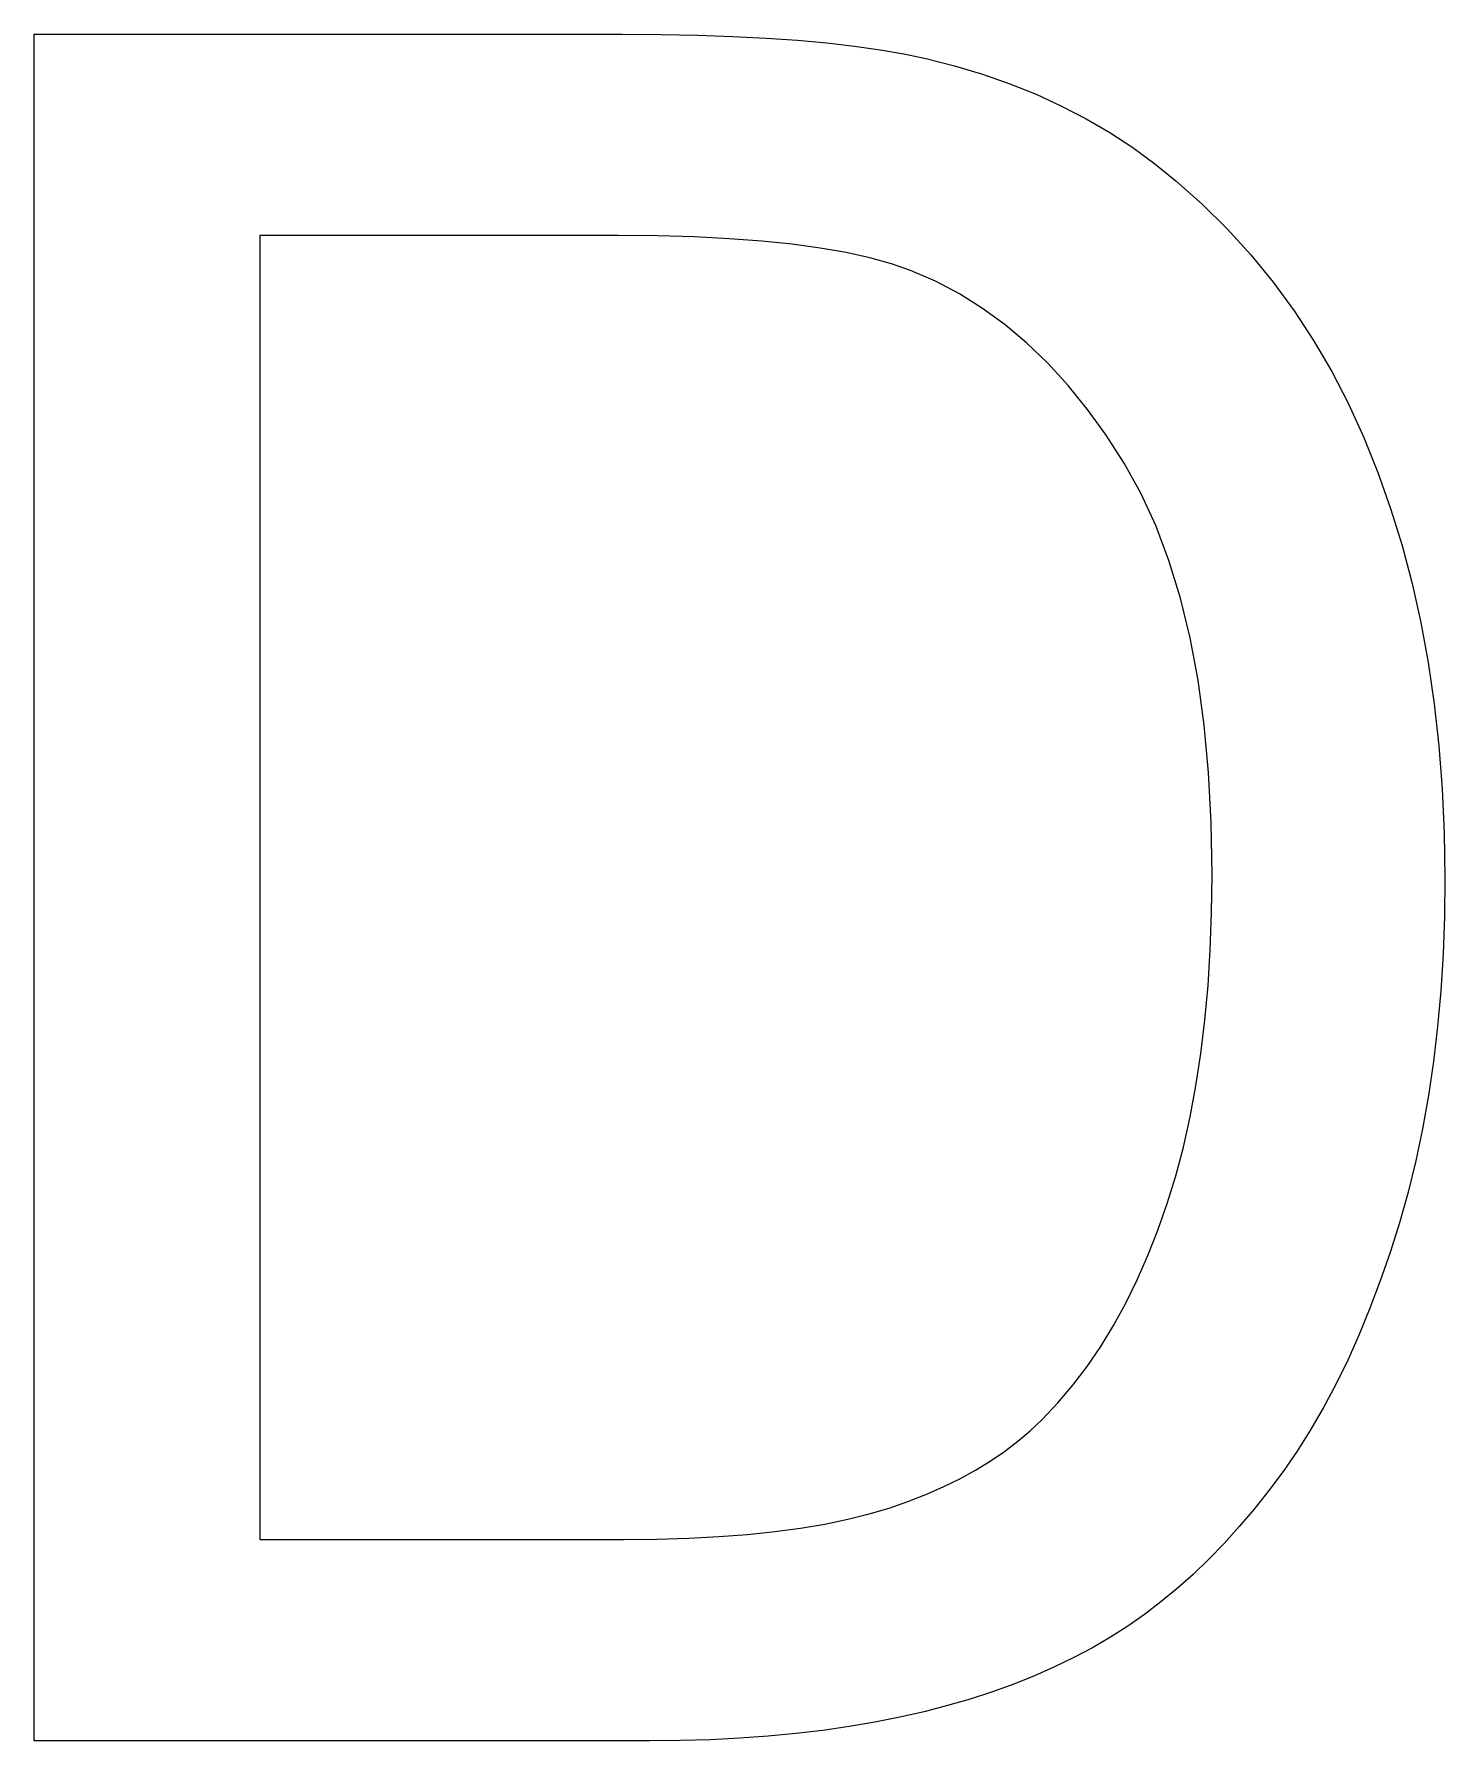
# Model space of a CAD drawing. Extents: x -99 to 297, y 0 to 529.
# Drawn here: x 228.758 to 231.238, y 50.798 to 53.798 of the extents above; entities that cross this region are included whole.
import ezdxf

# ---------------------------------------------------------------- set-up
doc = ezdxf.new("R2010")
doc.units = 0

msp = doc.modelspace()

# ---------------------------------------------------------------- linework, layer by layer
at = {"color": 7, "lineweight": 13}
for points in [[(228.7582, 50.7983), (228.7582, 53.7983), (229.7916, 53.7983), (229.86, 53.7979), (229.925, 53.7966), (229.9867, 53.7944), (230.0451, 53.7914), (230.1001, 53.7875), (230.1519, 53.7828), (230.2003, 53.7772), (230.2454, 53.7708), (230.2872, 53.7635), (230.3257, 53.7553), (230.3765, 53.7425), (230.4258, 53.7277), (230.4736, 53.7111), (230.5199, 53.6925), (230.5647, 53.6719), (230.6079, 53.6495), (230.6496, 53.6251), (230.6898, 53.5988), (230.7285, 53.5706), (230.7657, 53.5404), (230.812, 53.4992), (230.8559, 53.4558), (230.8974, 53.4101), (230.9365, 53.3622), (230.9732, 53.312), (231.0075, 53.2596), (231.0394, 53.205), (231.0689, 53.1482), (231.096, 53.0891), (231.1208, 53.0278), (231.1431, 52.9645), (231.1631, 52.8994), (231.1808, 52.8326), (231.1961, 52.7639), (231.209, 52.6935), (231.2196, 52.6213), (231.2278, 52.5473), (231.2337, 52.4715), (231.2372, 52.394), (231.2384, 52.3147), (231.2376, 52.2471), (231.2352, 52.1811), (231.2312, 52.1166), (231.2256, 52.0537), (231.2185, 51.9924), (231.2097, 51.9326), (231.1993, 51.8743), (231.1873, 51.8176), (231.1738, 51.7625), (231.1586, 51.7089), (231.1422, 51.657), (231.1249, 51.607), (231.1067, 51.5587), (231.0876, 51.5123), (231.0676, 51.4677), (231.0466, 51.4249), (231.0248, 51.384), (231.0021, 51.3448), (230.9785, 51.3075), (230.954, 51.272), (230.9288, 51.2382), (230.9031, 51.2058), (230.877, 51.1749), (230.8503, 51.1455), (230.8233, 51.1175), (230.7957, 51.091), (230.7677, 51.066), (230.7392, 51.0425), (230.7102, 51.0204), (230.6808, 50.9999), (230.6505, 50.9805), (230.619, 50.9621), (230.5862, 50.9446), (230.5523, 50.9282), (230.5171, 50.9126), (230.4807, 50.8981), (230.443, 50.8845), (230.4041, 50.8718), (230.364, 50.8602), (230.3227, 50.8494), (230.2801, 50.8397), (230.2363, 50.831), (230.1912, 50.8234), (230.1449, 50.8167), (230.0973, 50.8111), (230.0485, 50.8065), (229.9984, 50.8029), (229.9471, 50.8003), (229.8945, 50.7988), (229.8407, 50.7983)], [(229.1552, 51.1523), (229.7957, 51.1523), (229.8538, 51.1529), (229.9093, 51.1545), (229.9622, 51.1573), (230.0126, 51.1612), (230.0605, 51.1661), (230.1057, 51.1722), (230.1485, 51.1794), (230.1886, 51.1877), (230.2262, 51.1971), (230.2613, 51.2076), (230.2944, 51.2191), (230.3261, 51.2315), (230.3564, 51.2448), (230.3854, 51.259), (230.413, 51.2741), (230.4392, 51.2901), (230.464, 51.307), (230.4875, 51.3248), (230.5096, 51.3435), (230.5304, 51.3631), (230.558, 51.3923), (230.5844, 51.4235), (230.6095, 51.4566), (230.6333, 51.4916), (230.656, 51.5286), (230.6773, 51.5675), (230.6975, 51.6084), (230.7164, 51.6512), (230.734, 51.696), (230.7504, 51.7427), (230.7653, 51.7914), (230.7787, 51.8421), (230.7905, 51.8949), (230.8008, 51.9496), (230.8094, 52.0064), (230.8165, 52.0652), (230.8221, 52.1261), (230.826, 52.189), (230.8284, 52.2539), (230.8291, 52.3208), (230.8276, 52.4128), (230.823, 52.5004), (230.8152, 52.5836), (230.8044, 52.6625), (230.7905, 52.737), (230.7735, 52.8071), (230.7534, 52.8729), (230.7303, 52.9344), (230.704, 52.9915), (230.6746, 53.0442), (230.6431, 53.0931), (230.6102, 53.1386), (230.576, 53.1808), (230.5404, 53.2197), (230.5035, 53.2552), (230.4653, 53.2874), (230.4258, 53.3163), (230.3849, 53.3418), (230.3427, 53.364), (230.2991, 53.3829), (230.2653, 53.3945), (230.2275, 53.405), (230.1859, 53.4142), (230.1403, 53.4222), (230.0909, 53.4289), (230.0376, 53.4344), (229.9804, 53.4387), (229.9193, 53.4418), (229.8544, 53.4437), (229.7855, 53.4443), (229.1552, 53.4443)]]:
    msp.add_lwpolyline(points, close=True, dxfattribs=at)

doc.saveas('drawing.dxf')
